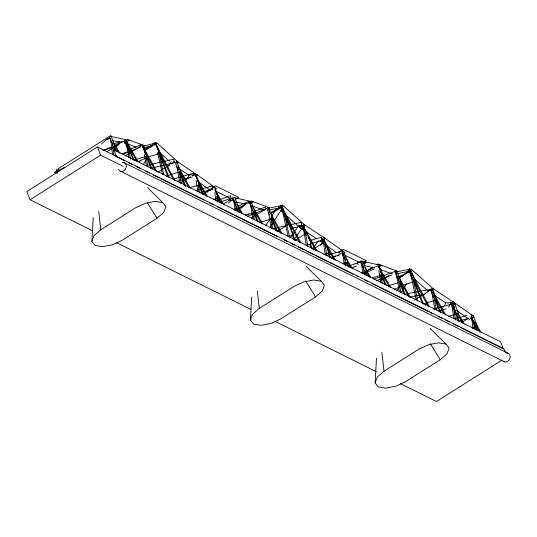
<?xml version="1.0" encoding="UTF-8"?>
<svg xmlns="http://www.w3.org/2000/svg" width="537" height="537" viewBox="0 0 537 537"><rect width="100%" height="100%" fill="white"/><g stroke="black" fill="none" stroke-linecap="round" stroke-linejoin="round"><path stroke-width="0.81" d="M454.987 304.882L455.02 303.257L433.352 309.017M432.809 291.148L432.869 288.899L404.911 294.169M147.507 187.581L162.785 202.61L165.906 206.644L163.805 212.377L157.026 218.264L122.074 240.341L112.441 244.818L102.54 246.671L95.015 245.416L91.887 241.388L93.223 217.586M306.03 266.224L321.307 281.254L324.435 285.288L322.328 291.014L315.555 296.907L280.596 318.985L270.963 323.462L261.063 325.315L253.538 324.059L250.41 320.032L251.699 297.048M430.15 328.463L446.012 344.069L449.14 348.104L447.032 353.829L440.259 359.723L405.301 381.8L395.668 386.278L385.767 388.13L378.243 386.875L375.115 382.847L376.497 358.219M248.9 202.905L249.121 201.16L237.784 206.362M58.748 171.202L58.922 170.101L64.185 167.618M91.887 241.388L93.995 235.656L100.768 229.769L135.727 207.685L145.352 203.214L155.26 201.355L162.785 202.61M250.41 320.032L252.518 314.299L259.29 308.413L294.249 286.328L303.882 281.858L313.783 279.999L321.307 281.254M375.115 382.847L377.222 377.115L383.995 371.228L418.954 349.144L428.586 344.673L438.487 342.814L446.012 344.069M378.82 267.117L379.934 264.989L366.878 270.567M154.804 144.836L155.408 143.802L144.534 149.87M396.823 290.873L399.051 287.329M400.985 292.893L406.778 283.664M265.533 225.99L269.547 219.613M271.782 216.069L276.689 208.275M270.057 227.581L282.549 207.745L278.294 206.987M440.199 312.091L446.052 302.908L451.181 302.922L448.482 307.164M139.419 162.12L140.781 160.046M143.325 164.329L145.601 160.872M146.514 159.482L147.876 157.408M425.364 305.506L427.721 302.049M290.141 237.911L298.773 225.594L303.62 225.976M294.504 238.972L303.143 226.661M312.715 248.933L318.475 240.724M320.441 245.214L324.281 239.737L321.858 239.549M167.819 166.705L171.189 161.966M185.252 180.862L189.588 174.76L194.414 175.082M337.948 255.813L339.465 253.826L341.089 253.773M207.134 192.38L209.779 189.192L212.853 188.99M370.611 269.487L372.738 266.943M241.187 208.343L245.711 203.456L250.161 202.758M116.536 146.581L121.08 141.741L125.51 140.996L124.369 142.211M228.44 202.993L230.836 200.71L232.964 200.16M101.493 144.077L106.4 139.519L110.615 138.331M364.026 264.587L366.509 262.351L362.925 263.311M58.734 169.598L54.15 172.491L57.432 173.196M106.568 139.385L111.152 136.485L129.202 140.338L124.618 143.238M505.304 352.44L503.854 348.714L97.452 146.957L26.85 191.555L30.045 199.751L92.398 230.709M30.045 199.751L100.647 155.153L123.188 166.342M106.722 151.803L119.462 143.762M125.41 155.777L142.392 145.05L146.715 156.126L133.847 160.194M142.674 146.95L144.634 145.708L127.356 139.378M142.661 147.138L144.628 145.896L157.046 142.667L154.421 144.319M144.01 149.709L150.38 145.681M152.501 144.346L155.334 142.553L159.657 153.629L149.796 156.435L137.962 161.684M153.985 145.292L157.26 143.225L178.653 162.604L176.693 163.839M157.905 172.283L169.934 164.684M171.35 163.792L174.183 161.999M176.19 162.483L177.499 161.65L197.441 175.049L195.475 176.29M180.472 183.171L186.842 179.15M188.259 178.257L190.38 176.915M192.501 175.572L195.334 173.787L199.657 184.862L189.796 187.668M203.026 194.025L209.396 190.004M215.297 189.595L216.606 188.762L196.3 174.149M223.318 204.1L230.393 199.63M235.434 199.415L238.71 197.347L215.72 185.93L211.135 188.829L212.618 189.561M236.085 210.652L243.865 205.738M248.819 202.603L250.947 201.268L255.263 212.343L245.409 215.149M250.175 201.831L251.484 200.999L269.688 207.792L268.379 208.625M251.47 203.255L253.437 202.019L233.145 197.374L228.561 200.274L230.997 200.831M251.356 218.069L268.346 207.342L272.662 218.418L259.794 222.486M268.372 208.812L269.681 207.987L282.945 205.174L278.361 208.067M280.536 207.383L283.153 205.725L305.405 225.527L300.821 228.426L285.986 215.223M277.018 231.554L289.047 223.956L293.363 235.038L288.819 236.327M294.941 240.455L306.969 232.857L311.292 243.932L307.5 245.013M320.475 241.301L325.06 238.408L304.204 224.553L299.619 227.453L304.486 230.682M312.997 249.416L325.026 241.818L329.342 252.9L324.039 254.41M331.396 258.552L335.638 255.874M343.781 253.377L345.09 252.551L323.878 237.482M362.978 262.734L366.254 260.667L343.264 249.249L338.679 252.148L340.163 252.887M366.758 270.977L372.416 267.399M376.665 264.714L378.082 263.821L382.398 274.904L372.544 277.703M378.813 267.218L381.431 265.56L360.924 260.814L356.34 263.707L358.703 264.258M379.693 281.455L388.895 275.642M406.898 272.333L411.483 269.433L433.909 289.322L432.594 290.148M399.038 278.065L411.067 270.467L415.383 281.542L405.529 284.348L394.38 289.215M428.11 291.242L432.694 288.342L453.731 302.284L450.456 304.351M414.631 300.136L432.319 288.96L436.641 300.035L427.539 302.626M440.018 311.386L441.434 310.493M461.786 322.489L468.861 318.018M502.108 360.038L436.447 401.508L400.387 383.606M144.654 150.501L152.629 146.044M270.326 212.867L281.26 206.913L280.717 208.041L270.507 213.598M398.769 276.763L410.731 270.917M399.226 277.73L403.71 275.535M113.831 144.258L119.845 141.426M103.782 150.514L110.555 147.333M114.314 145.561L120.328 142.728M142.553 147.48L143.849 146.876M236.052 208.799L237.562 208.108M239.072 207.41L245.12 204.637M363.462 273.682L374.215 269.091M103.05 150.32L115.166 146.567L110.844 135.492L56.358 169.907L57.506 172.86M115.113 156.092L116.623 155.462M166.248 176.438L170.773 174.545M388.13 285.872L400.998 281.804L396.675 270.722M423.774 304.103L426.781 302.841M130.625 149.011L140.634 144.889L140.58 146.997L122.879 154.294M245.369 215.109L248.456 213.854M254.625 211.343L265.419 206.953L265.392 209.108L247.651 216.324M373.947 279.119L396.655 270.843M376.719 280.489L391.601 275.065M216.619 200.771L230.749 195.723L230.89 198.281L219.902 202.207M348.198 266.077L359.233 262.385M360.81 261.855L362.388 261.324M351.755 267.715L356.481 266.13M173.706 178.902L193.77 173.156L194.032 175.545M177.27 181.164L192.514 176.801M195.314 190.776L212.169 185.95L212.524 189.138L210.92 189.595M199.683 192.81L209.316 190.058M121.154 153.864L127.974 151.924M171.525 174.324L180.627 171.739L176.304 160.657M213.364 199.462L218.666 197.952L214.35 186.876M233.655 209.537L238.958 208.027L234.931 197.69M342.438 263.539L347.741 262.029L343.714 251.692M361.596 273.051L366.905 271.541L362.871 261.204M448.637 316.327L453.181 315.031M454.698 314.601L458.491 313.521L454.168 302.445M472.124 327.926L477.427 326.415L473.11 315.333M309.433 240.61L321.488 237.24L321.864 240.482L310.608 243.63M326.872 255.276L342.15 251.001L342.425 253.437M330.463 257.619L339.303 255.149M438.105 310.99L446.126 308.856M454.839 318.709L466.955 315.514M458.9 320.945L468.593 318.387M143.923 147.789L152.461 145.561M146.198 165.604L173.78 159.133L174.129 162.825L150.602 168.35M272.722 228.735L285.744 225.802M289 225.07L301.21 222.318L301.707 226.07L291.128 228.46M268.997 210.054L277.582 208.235M397.843 271.608L411.275 268.883L406.69 271.776L397.998 273.541M409.738 296.995L424.539 294.202M432.829 292.383L434.319 292.37M173.599 162.127L175.21 162.234M112.314 140.607L122.154 142.708M235.864 201.946L245.604 204.167M364.227 265.533L374.484 267.909M125.121 143.137L136.123 147.172M252.967 206.161L264.345 210.41M379.458 264.533L397.843 271.42M380.236 269.44L392.493 274.031M410.583 270.695L408.764 269.796L411.993 278.092M410.51 270.823L409.463 270.306L422.518 303.801M158.402 152.193L159.543 152.756L156.307 144.46M142.493 146.675L143.634 147.245L146.212 153.85L145.064 153.28M396.279 272.675L395.071 272.071L397.642 278.676L398.857 279.28M431.694 290.248L430.479 289.651L433.057 296.256L434.265 296.86M142.567 146.843L143.554 147.333L152.018 169.041M250.47 202.811L249.269 202.214L251.658 208.343M233.857 199.059L232.655 198.468L234.716 203.751L235.918 204.349M343.089 253.289L341.888 252.692L343.942 257.982M362.26 262.808L360.441 261.908L362.502 267.191L363.717 267.795M472.533 317.555L470.714 316.655L472.775 321.938L474.594 322.838M362.16 262.868L361.112 262.345L366.227 275.468M472.432 317.609L471.385 317.092L476.5 330.208M215.579 191.038L232.642 199.502M344.613 255.095L359.441 262.459M124.819 160.872L116.563 156.777L113.817 149.749L500.518 341.727L503.256 348.748L460.457 327.503M128.571 162.738L132.33 164.604M136.083 166.463L139.835 168.329M145.842 171.31L149.595 173.176M153.354 175.042L159.361 178.022M160.858 178.767L200.657 198.522M202.16 199.267L203.657 200.012M209.665 202.999L213.424 204.859M217.176 206.725L223.184 209.705M224.681 210.45L232.944 214.552M234.447 215.297L240.455 218.284M241.952 219.029L277.246 236.548M283.254 239.529L287.006 241.395M290.759 243.254L294.511 245.12M298.27 246.986L304.278 249.967M305.775 250.712L314.038 254.813M315.541 255.558L353.084 274.199M356.837 276.058L358.34 276.803M364.341 279.79L368.1 281.65M371.852 283.516L377.86 286.496M379.364 287.241L428.915 311.843M430.419 312.594L431.923 313.339M437.93 316.32L441.683 318.186M445.435 320.045L449.194 321.911M452.946 323.777L458.954 326.758M123.846 162.523L507.7 353.091M120.718 171.323L504.572 361.884M116.435 242.637L250.9 309.393M274.937 321.327L376.35 371.678M434.896 295.739L445.75 302.935M305.875 231.608L316.3 238.529M179.103 168.705L188.729 175.176M452.537 301.358L473.936 316.515L469.345 319.414L456.645 310.413M319.951 240.851L323.267 243.207M326.583 245.557L336.524 252.625M199.16 182.405L210.672 190.689M414.369 278.958L428.701 291.665M280.421 210.276L283.516 213.021M160.013 152.763L169.182 161.066M430.312 343.754L440.259 359.723M305.607 280.938L315.555 296.907M147.514 202.986L157.026 218.264M471.889 316.911L472.741 318.334M475.305 322.616L481.28 332.604M475.111 324.033L471.694 318.327L471.54 316.904M476.386 326.174L479.803 331.879M365.032 267.869L370.584 277.146M363.26 266.043L361.542 263.177L362.717 273.944M363.979 267.862L361.421 263.58L361.186 261.452M366.12 271.427L369.53 277.132M345.17 256.505L352.4 268.621M344.136 256.505L342.861 254.363L342.7 252.94M347.11 261.492L350.936 267.903M237.213 204.416L242.744 213.679M235.454 202.597L233.749 199.73L234.958 210.517M236.179 204.409L233.629 200.14L233.467 198.717M238.307 207.973L241.704 213.672M215.001 189.903L223.929 205.08M217.827 196.388L222.083 203.617M113.099 141.869L119.899 153.428M114.65 146.185L118.053 151.971M452.006 302.949L454.503 307.298M457.826 313.105L464.069 323.992M456.135 312.01L451.563 304.023L451.369 302.761M456.967 313.46L462.377 322.891M378.746 266.58L390.808 287.624M380.8 272.011L389.533 287.248M323.334 239.066L335.35 260.089M324.476 242.261L322.985 239.65L325.375 255.008M324.14 242.321L322.703 238.884M326.214 245.946L334.088 259.727M252.007 205.215L262.781 224.063M254.887 212.095L261.519 223.701M195.703 175.706L207.497 196.616M197.757 181.137L206.295 196.28M126.188 140.674L137.975 161.583M136.781 161.254L126.208 142.5L125.994 141.224M433.56 293.283L445.757 315.004M435.661 298.934L444.2 314.138M398.152 275.703L410.342 297.424M400.253 281.354L408.785 296.558M303.036 225.869L317.206 251.188M306.352 233.689L303.116 227.903L302.754 225.835M307.976 236.582L315.669 250.329M269.178 210.625L282.133 233.77M271.279 216.277L280.992 233.635M177.928 165.893L190.46 188.581M180.063 171.592L188.957 187.695M143.305 147.111L156.65 171.263M143.064 147.863L144.983 151.333L145.44 153.804M144.231 150.615L155.146 170.377M410.456 270.977L409.281 268.755L410.067 272.306L411.637 275.273M411.631 273.199L429.298 306.573M414.779 281.207L428.123 306.419M300.908 242.831L280.952 205.047L281.744 208.598L299.747 242.684M175.075 180.909L155.045 142.54L155.542 144.681M155.851 145.373L158.079 149.642L163.899 174.713M158.187 150.541L173.209 179.318M473.634 320.696L474.54 323.012M475.138 324.556L477.547 330.732M452.315 303.016L454.705 309.151L452.886 308.245L450.496 302.116M452.221 303.096L459.471 321.69M451.167 302.573L458.417 321.166M435.836 299.941L440.676 312.346M431.164 290.121L439.622 311.822M414.155 280.173L423.263 303.539M400.125 281.589L405.26 294.766M395.749 272.541L404.213 294.249M379.055 266.647L381.445 272.783M378.961 266.728L386.21 285.322M381.236 274.729L385.163 284.798M365.167 270.581L367.274 275.984M346.895 262.137L349.003 267.533M342.546 253.128L345.559 260.848M346.157 262.392L347.661 266.251M323.636 239.14L326.026 245.268L324.22 244.369L321.831 238.24M323.543 239.213L326.563 246.96M327.167 248.51L330.792 257.807M322.502 238.697L324.012 242.57M324.919 244.892L325.825 247.221M327.939 252.645L329.752 257.29M306.432 233.823L303.714 226.849L302.673 226.332L306.298 235.636M310.359 243.899L312.178 248.55M309.627 244.16L311.138 248.04M290.074 227.366L282.173 207.114L281.133 206.597L288.121 224.513M290.678 228.923L295.236 240.61M292.068 234.642L294.195 240.093M268.722 209.343L270.151 213.014M271.36 216.411L277.099 231.138M271.225 218.217L276.058 230.621M266.923 208.45L269.493 215.055M254.605 212.484L258.23 221.781M250.242 203.442L253.263 211.195M253.867 212.746L257.189 221.264M237.663 207.906L239.468 212.538M233.313 198.898L238.435 212.021M215.189 189.796L216.955 194.327M215.095 189.856L220.21 202.973M217.418 197.851L219.224 202.483M196.287 176.532L198.381 181.895M195.904 175.847L203.154 194.441M198.542 184.654L202.167 193.951M179.982 171.672L185.728 186.399M177.787 168.081L178.693 170.404M179.298 171.954L184.735 185.909M175.324 162.98L177.901 169.585M156.247 144.594L169.001 177.311M158.898 153.454L168.014 176.821M144.077 150.722L144.983 153.045M146.192 156.146L151.031 168.551M134.042 160.133L126.792 141.533L125.806 141.043L133.055 159.637M124.416 140.634L128.155 150.232M114.374 146.702L116.18 151.327M110.38 138.492L110.978 140.036M111.582 141.573L113.085 145.433M113.69 146.977L115.193 150.837M109.441 137.297L111.501 142.58M97.452 146.957L100.647 155.153M57.023 170.41L57.613 171.921M157.542 152.649L162.604 174.485M289.571 237.106L283.999 212.155L281.737 207.866L288.208 236.844M413.06 279.139L417.954 301.25M410.241 272.393L416.41 300.237M179.002 171.209L181.305 183.547M176.928 166.92L179.841 182.54M145.903 156.267L147.897 166.96M144.292 154.441L146.44 165.953M142.627 146.339L142.889 147.729M307.849 246.369L305.13 230.843L303.177 227.359L306.325 245.335M270.769 217.512L272.769 228.957M268.534 212.39L271.393 228.735M434.05 297.082L436.306 310.138M431.667 291.148L434.91 309.916M431.245 289.624L431.6 291.692M398.501 278.69L400.897 292.558M396.259 273.568L399.36 291.517M395.836 272.044L396.192 274.112M198.18 185.252L199.415 192.575M196.072 180.378L197.992 191.769M130.437 159.08L128.108 145.245L126.276 141.996L128.887 157.462M325.476 246.953L326.865 255.847M252.786 210.121L254.296 219.821M250.417 203.624L252.813 218.982M455.557 320.052L453.523 306.795L451.651 303.533L453.94 318.441M380.901 274.568L382.297 283.677M378.9 270.473L380.807 282.898M216.619 196.28L217.344 201.959M214.84 192.629L215.874 200.737M112.381 143.017L113.931 155.18M110.501 138.546L112.569 154.77M381.861 352.178L383.995 371.228M344.875 258.485L345.707 265.949M342.982 253.961L344.19 264.748M257.344 291.02L259.29 308.413M235.548 203.422L236.387 210.893M98.727 211.551L100.768 229.769M474.433 329.074L473.533 320.79L471.815 317.924L472.99 328.691M363.348 266.876L364.16 274.326M471.795 314.232L471.822 317.535M122.308 162.449A4.685 3.833 -63.6 0 1 126.262 165.658A4.685 3.833 -63.6 0 1 123.295 171.068A4.685 3.833 -63.6 0 1 118.563 169.269M506.163 353.017A4.685 3.833 -63.6 0 1 509.835 358.562A4.685 3.833 -63.6 0 1 503.276 361.139M282.247 206.987L280.442 206.087L283.677 214.384L285.483 215.283L282.247 206.987M303.801 226.762L301.995 225.862L304.573 232.467L306.372 233.367L303.801 226.762M126.88 141.459L125.161 140.607L127.551 146.735L129.269 147.588L126.88 141.459"/></g></svg>
